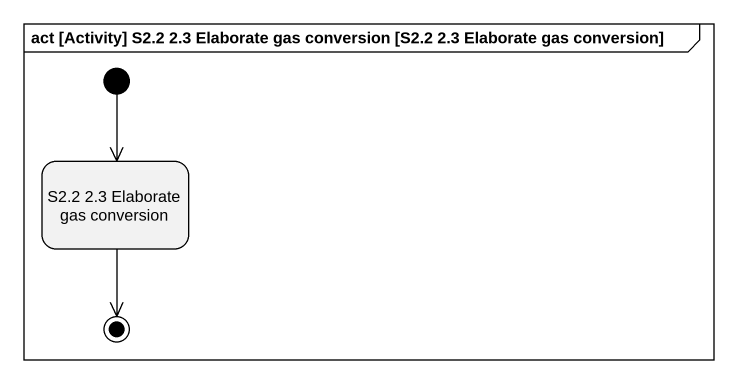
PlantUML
@startuml
mainframe act [Activity] S2.2 2.3 Elaborate gas conversion [S2.2 2.3 Elaborate gas conversion]
hide empty description
state "S2.2 2.3 Elaborate gas conversion" as S2_2_2_3_Elaborate_gas
[*] --> S2_2_2_3_Elaborate_gas
S2_2_2_3_Elaborate_gas --> [*]
@enduml
